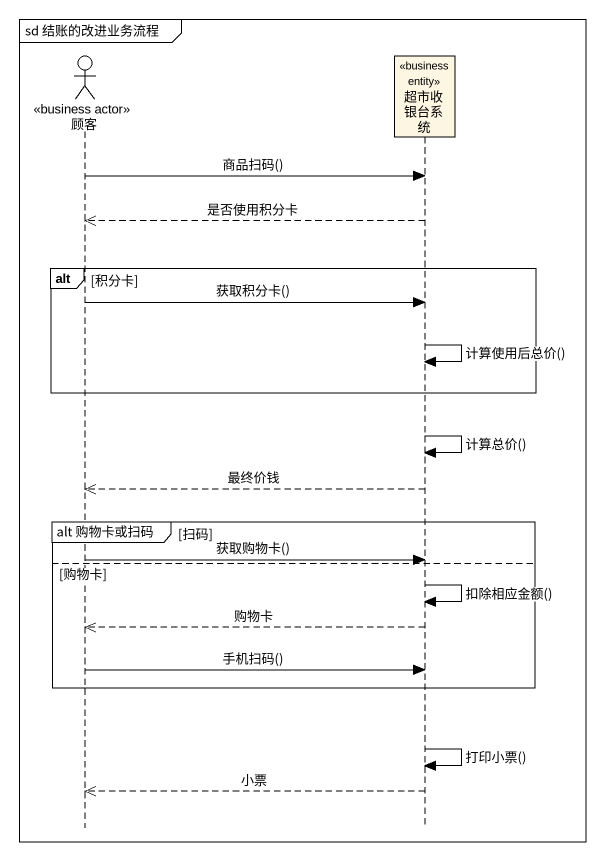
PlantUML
@startuml
mainframe sd 结账的改进业务流程
hide footbox
actor 顾客 <<business actor>>
participant 超市收银台系统 <<business entity>>

顾客 -> 超市收银台系统 : 商品扫码()
超市收银台系统 -->> 顾客 : 是否使用积分卡
alt 积分卡
  顾客 -> 超市收银台系统 : 获取积分卡()
  超市收银台系统 -> 超市收银台系统 : 计算使用后总价()
end
超市收银台系统 -> 超市收银台系统 : 计算总价()
超市收银台系统 -->> 顾客 : 最终价钱
group alt 购物卡或扫码 [扫码]
  顾客 -> 超市收银台系统 : 获取购物卡()
else 购物卡
  超市收银台系统 -> 超市收银台系统 : 扣除相应金额()
  超市收银台系统 -->> 顾客 : 购物卡
  顾客 -> 超市收银台系统 : 手机扫码()
end
超市收银台系统 -> 超市收银台系统 : 打印小票()
超市收银台系统 -->> 顾客 : 小票
@enduml
